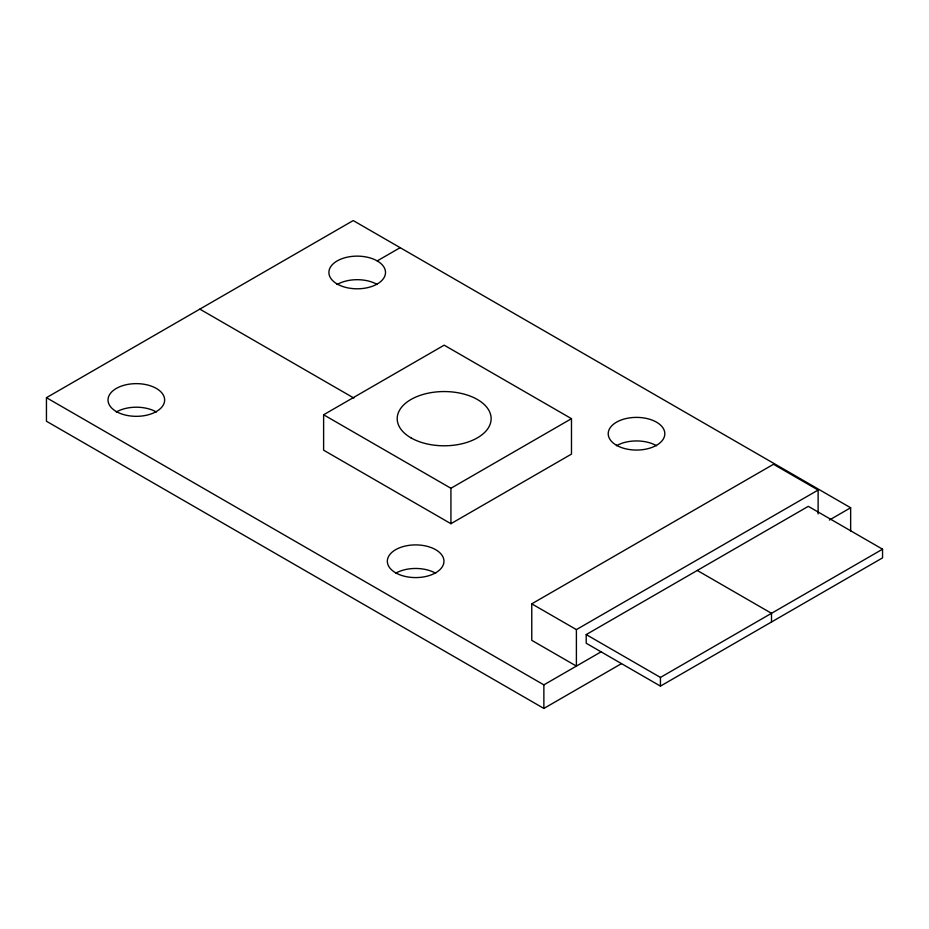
<?xml version="1.0" encoding="UTF-8"?>
<svg xmlns="http://www.w3.org/2000/svg" width="929" height="929" viewBox="0 0 929 929"><rect width="100%" height="100%" fill="white"/><g stroke="black" fill="none" stroke-linecap="round" stroke-linejoin="round"><path stroke-width="1.39" d="M621.513 663.608L543.871 708.432L46.45 421.243L46.45 397.682L353.217 220.568L850.65 507.757L850.65 531.318M377.22 260.91L400.155 247.671M323.617 414.775L444.178 345.17L571.486 418.677L571.486 454.095L450.925 523.701L323.617 450.193L323.617 414.775L450.925 488.271L571.486 418.677M818.124 490.047L576.398 629.607L576.398 666.093L531.76 640.325L531.76 603.838L773.497 464.279L818.124 490.047L818.124 513.9M586.211 634.577L808.311 506.34L882.55 549.202L882.55 557.876L660.449 686.113L586.211 643.251L586.211 634.577L660.449 677.427L882.55 549.202M46.45 397.682L543.871 684.87L601.446 651.635M829.388 520.031L850.65 507.757M697.261 570.452L771.5 613.314L771.5 622M199.84 309.125L353.844 398.042M531.76 603.838L576.398 629.607M660.449 677.427L660.449 686.113M543.871 684.87L543.871 708.432M450.925 488.271L450.925 523.701M116.322 411.988A28.311 16.339 0 0 1 156.351 411.988M337.192 284.471A28.311 16.339 0 0 1 377.22 284.471M395.626 573.251A28.311 16.339 0 0 1 435.666 573.251M616.508 445.723A28.311 16.339 0 0 1 656.536 445.723M410.966 437.849A46.961 27.115 0 0 0 489.537 425.691A46.961 27.115 0 0 0 432.02 392.479A46.961 27.115 0 0 0 410.966 437.849M337.192 284.019A28.311 16.339 0 0 0 384.548 276.691A28.311 16.339 0 0 0 349.885 256.683A28.311 16.339 0 0 0 337.192 284.019M116.322 411.547A28.311 16.339 0 0 0 163.678 404.22A28.311 16.339 0 0 0 129.003 384.2A28.311 16.339 0 0 0 116.322 411.547M616.508 445.281A28.311 16.339 0 0 0 663.863 437.954A28.311 16.339 0 0 0 629.2 417.945A28.311 16.339 0 0 0 616.508 445.281M395.626 572.798A28.311 16.339 0 0 0 442.994 565.482A28.311 16.339 0 0 0 408.319 545.462A28.311 16.339 0 0 0 395.626 572.798"/></g></svg>
